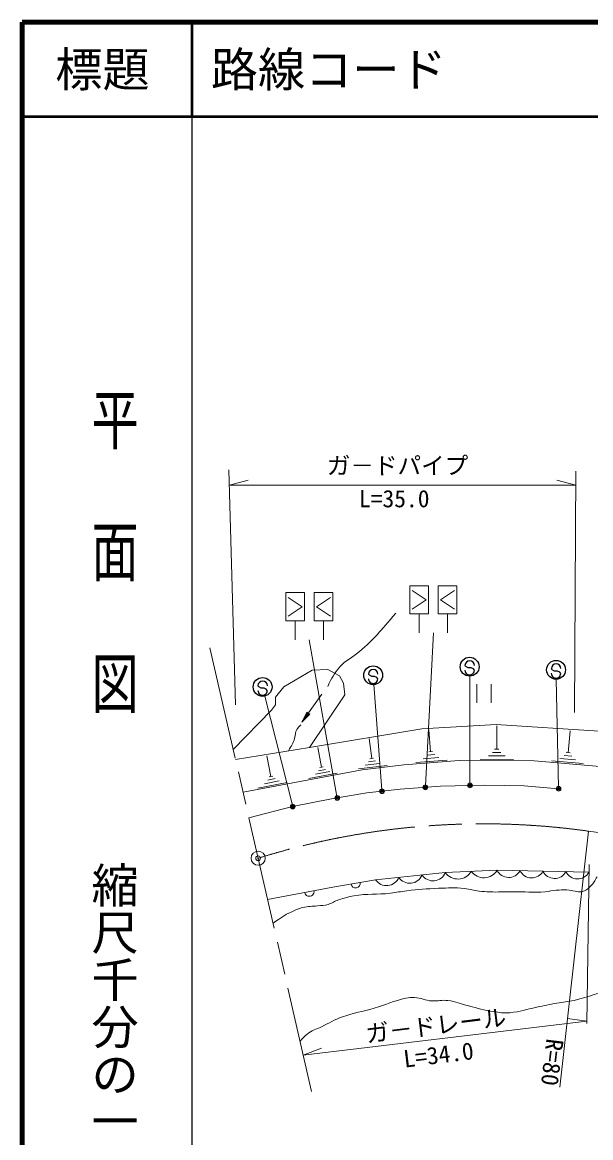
# Model space of a CAD drawing. Units: millimetres at full size, sheet at 1:1000; details may follow other scales. Extents: x 40000 to 680000, y 20000 to 380000.
# Drawn here: x 40000 to 100292, y 261732 to 380000 of the extents above; entities that cross this region are included whole.
import ezdxf
from ezdxf.enums import TextEntityAlignment as Align

# ---------------------------------------------------------------- set-up
doc = ezdxf.new("R2010")
doc.units = ezdxf.units.MM
doc.header["$LTSCALE"] = 1000
doc.header["$PDMODE"] = 32
doc.header["$PDSIZE"] = 500
doc.linetypes.add('CHAIN', pattern=[18.5, 12, -1.5, 3.5, -1.5])
for name, color, linetype, lineweight in [('S-BGD', 7, 'Continuous', 13), ('S-BMK', 2, 'CHAIN', 13), ('S-BMK-SRVR', 3, 'Continuous', 13), ('S-TTL', 2, 'Continuous', 140), ('S-TTL-BAND', 7, 'Continuous', 25), ('S-TTL-LINE', 7, 'Continuous', 50), ('S-TTL-TXT', 7, 'Continuous', 13)]:
    doc.layers.add(name, color=color, linetype=linetype, lineweight=lineweight)
doc.styles.add('@ＭＳ ゴシック', font='')
doc.styles.add('ＭＳ ゴシック', font='')
doc.styles.get('@ＭＳ ゴシック').set_extended_font_data('@MS Gothic')
doc.styles.get('ＭＳ ゴシック').set_extended_font_data('MS Gothic')

msp = doc.modelspace()

# ---------------------------------------------------------------- linework, layer by layer
at = {"layer": 'S-BGD'}
for p, q in [((61923, 332561), (62612, 307640)), ((98716, 332397), (98590, 306822)), ((61969, 330904), (63969, 331443)), ((98708, 330904), (96708, 331443)), ((61969, 330904), (98708, 330904)), ((83603, 315263), (82765, 299034)), ((70446, 314528), (73374, 297912)), ((87485, 299227), (87455, 310675)), ((96886, 298879), (96638, 310345)), ((71777, 308765), (69647, 305802)), ((78144, 298621), (77292, 309769)), ((88226, 309838), (88226, 307838)), ((89726, 307838), (89726, 309838)), ((68649, 296985), (65737, 308558)), ((69647, 305802), (70171, 306859)), ((69647, 305802), (70186, 306848)), ((69647, 305802), (70205, 306834)), ((69647, 305802), (70225, 306820)), ((69647, 305802), (70240, 306809)), ((69647, 305802), (70261, 306794)), ((69647, 305802), (70282, 306779)), ((69647, 305802), (70301, 306765)), ((69647, 305802), (70338, 306738)), ((69647, 305802), (70366, 306718)), ((69647, 305802), (70394, 306698)), ((69647, 305802), (70415, 306684)), ((69647, 305802), (70436, 306668)), ((69647, 305802), (70459, 306652)), ((69647, 305802), (70482, 306635)), ((70171, 306859), (70482, 306635)), ((90326, 302920), (90337, 305398)), ((77059, 301934), (76802, 304058)), ((83315, 302649), (83136, 304979)), ((97909, 302545), (98109, 304888)), ((71740, 301015), (71342, 303120)), ((90547, 302919), (90104, 302921)), ((66366, 300039), (65954, 302219)), ((77475, 301676), (76716, 301585)), ((77249, 301957), (76869, 301911)), ((85056, 301779), (81728, 301523)), ((84198, 302047), (82534, 301920)), ((83757, 302348), (82925, 302284)), ((83523, 302665), (83107, 302633)), ((92091, 301850), (88551, 301866)), ((91208, 302208), (89437, 302216)), ((90767, 302564), (89882, 302568)), ((99497, 301397), (96149, 301684)), ((98689, 301804), (97015, 301947)), ((98299, 302174), (97462, 302246)), ((98118, 302527), (97700, 302563)), ((72605, 300555), (71102, 300272)), ((72173, 300785), (71421, 300643)), ((71928, 301050), (71552, 300979)), ((78686, 301207), (75651, 300840)), ((77891, 301418), (76373, 301235)), ((68099, 299399), (64985, 298811)), ((67262, 299564), (65705, 299270)), ((66814, 299802), (66035, 299654)), ((66560, 300076), (66171, 300003)), ((73414, 300397), (70407, 299829)), ((97031, 267103), (100069, 294232)), ((100145, 290707), (99878, 273827)), ((99882, 274092), (97832, 274387)), ((69809, 270468), (99882, 274092)), ((69809, 270468), (71730, 271242))]:
    msp.add_line(p, q, dxfattribs=at)
at = {"layer": 'S-BGD', "lineweight": 18}
for p, q in [((67946, 316528), (67946, 319528)), ((67946, 319528), (69946, 319528)), ((69946, 319528), (69946, 316528)), ((70946, 316528), (70946, 319528)), ((70946, 319528), (72946, 319528)), ((72946, 319528), (72946, 316528)), ((81103, 317263), (81103, 320263)), ((81103, 320263), (83103, 320263)), ((81353, 319763), (82853, 318763)), ((83103, 320263), (83103, 317263)), ((84103, 317263), (84103, 320263)), ((84103, 320263), (86103, 320263)), ((84353, 318763), (85853, 319763)), ((86103, 320263), (86103, 317263)), ((68196, 319028), (69696, 318028)), ((71196, 318028), (72696, 319028)), ((82853, 318763), (81353, 317763)), ((85853, 317763), (84353, 318763)), ((69696, 318028), (68196, 317028)), ((72696, 317028), (71196, 318028)), ((81103, 317263), (83103, 317263)), ((82103, 317263), (82103, 315263)), ((84103, 317263), (86103, 317263)), ((85103, 317263), (85103, 315263)), ((67946, 316528), (69946, 316528)), ((68946, 316528), (68946, 314528)), ((70946, 316528), (72946, 316528)), ((71946, 316528), (71946, 314528))]:
    msp.add_line(p, q, dxfattribs=at)
at = {"layer": 'S-BGD', "lineweight": 25}
for p, q in [((87053, 311686), (86954, 311804)), ((87298, 311546), (87053, 311686)), ((87599, 311544), (87298, 311546)), ((87844, 311432), (87599, 311544)), ((87950, 311296), (87844, 311432)), ((96217, 311355), (96117, 311473)), ((96462, 311216), (96217, 311355)), ((96762, 311214), (96462, 311216)), ((97008, 311102), (96762, 311214)), ((97113, 310966), (97008, 311102)), ((76816, 310777), (76717, 310895)), ((77061, 310638), (76816, 310777)), ((77362, 310636), (77061, 310638)), ((77607, 310524), (77362, 310636)), ((77713, 310388), (77607, 310524)), ((65093, 309539), (64994, 309657)), ((65338, 309400), (65093, 309539)), ((65639, 309397), (65338, 309400)), ((65884, 309286), (65639, 309397)), ((65990, 309149), (65884, 309286))]:
    msp.add_line(p, q, dxfattribs=at)
at = {"layer": 'S-BGD'}
for points in [[(63415, 298356), (76049, 300742), (80476, 301276), (86330, 301726), (94310, 301690), (101310, 301092), (102385, 301354), (103399, 301964), (104588, 303022), (108904, 309256), (117029, 319967), (141381, 338425)], [(62616, 301839), (70455, 303110), (82380, 305084), (90270, 305553), (101206, 304835), (115259, 317634)], [(62376, 302887), (66432, 307052), (66857, 307641), (66857, 308443), (67756, 309555), (70733, 311289), (72402, 311387), (73645, 310700), (74086, 309915), (74217, 308704), (70455, 303110)], [(64032, 295664), (68677, 296838), (72813, 297667), (76530, 298284), (80091, 298696), (84346, 298996), (88990, 299116), (93237, 299025), (96890, 298729)], [(77478, 289084), (84871, 289843), (90365, 290104), (100094, 289886)], [(66023, 286979), (72930, 288299), (77478, 289084)]]:
    msp.add_lwpolyline(points, dxfattribs=at)
at = {"layer": 'S-BGD', "lineweight": 25}
for centre, radius in [((87453, 311675), 1000), ((96616, 311344), 1000), ((77216, 310767), 1000), ((65493, 309528), 1000), ((87485, 299077), 150), ((78156, 298472), 150), ((78156, 298472), 120), ((78156, 298472), 90), ((78156, 298472), 60), ((78156, 298472), 30), ((82757, 298884), 150), ((82757, 298884), 120), ((82757, 298884), 90), ((82757, 298884), 60), ((82757, 298884), 30), ((87485, 299077), 120), ((87485, 299077), 90), ((87485, 299077), 60), ((87485, 299077), 30), ((96890, 298729), 150), ((96890, 298729), 120), ((96890, 298729), 90), ((96890, 298729), 60), ((96890, 298729), 30), ((68686, 296840), 150), ((68686, 296840), 120), ((68686, 296840), 90), ((68686, 296840), 60), ((68686, 296840), 30), ((73400, 297764), 150), ((73400, 297764), 120), ((73400, 297764), 90), ((73400, 297764), 60), ((73400, 297764), 30)]:
    msp.add_circle(centre, radius, dxfattribs=at)
for centre, start, end in [((87454, 311800), 359.55488, 179.55488), ((77217, 310892), 359.55488, 179.55488), ((87450, 311300), 179.55488, 359.55488), ((96617, 311469), 359.55488, 179.55488), ((65494, 309653), 359.55488, 179.55488), ((77213, 310392), 179.55488, 359.55488), ((96614, 310969), 179.55488, 359.55488), ((65490, 309153), 179.55488, 359.55488)]:
    msp.add_arc(centre, 500, start, end, dxfattribs=at)
at = {"layer": 'S-BGD'}
for centre, radius, start, end in [((83573, 290361), 1398, 213.46487, 338.24947), ((86202, 290792), 1635, 215.49731, 329.94313), ((88949, 290923), 1635, 215.49731, 329.94313), ((91594, 290688), 1362, 205.4064, 332.0315), ((94027, 290633), 1362, 205.4064, 332.0315), ((96459, 290579), 1362, 205.4064, 332.0315), ((98891, 290525), 1362, 205.4064, 332.0315), ((75362, 288719), 500, 189.79253, 9.79253), ((78644, 289855), 1398, 213.46487, 338.24947), ((81109, 290108), 1398, 213.46487, 338.24947), ((70443, 287824), 500, 190.81912, 10.81912)]:
    msp.add_arc(centre, radius, start, end, dxfattribs=at)
for points, knots in [([(72406, 309586), (72851, 310530), (73045, 310903), (73648, 311606), (74329, 312402), (74955, 312588), (75752, 313268), (77417, 314691), (77898, 315360), (79606, 317339)], [0, 0, 0, 0, 1, 1, 1, 2, 2, 2, 3, 3, 3, 3]), ([(68224, 302748), (68569, 303340), (68707, 303536), (68887, 304093), (69003, 304451), (68912, 304711), (69115, 305028), (69249, 305237), (69335, 305328), (69546, 305495)], [0, 0, 0, 0, 1, 1, 1, 2, 2, 2, 3, 3, 3, 3]), ([(66601, 284462), (67475, 285077), (67748, 285310), (68575, 285682), (69027, 285886), (69282, 286006), (69760, 286139), (70353, 286305), (70716, 286237), (71327, 286312), (71761, 286365), (72017, 286341), (72438, 286460), (72894, 286589), (73097, 286806), (73548, 286953), (74173, 287158), (74530, 287261), (75177, 287373), (76674, 287633), (77548, 287477), (79056, 287661), (79728, 287744), (80100, 287829), (80772, 287909), (82088, 288067), (82831, 288124), (84155, 288174), (85225, 288214), (85831, 288275), (86896, 288160), (87513, 288094), (87843, 287953), (88459, 287876), (88893, 287821), (89138, 287807), (89575, 287792), (90527, 287761), (91061, 287808), (92013, 287812), (93366, 287817), (94128, 287712), (95477, 287812), (95935, 287845), (96184, 287941), (96642, 287970), (97083, 287999), (97332, 288033), (97772, 288000), (98111, 287975), (98294, 287898), (98632, 287860), (98912, 287830), (99080, 287739), (99351, 287815), (99782, 287937), (99992, 288127), (100312, 288440), (100636, 288757), (100734, 288952), (100962, 289400)], [0, 0, 0, 0, 1, 1, 1, 2, 2, 2, 3, 3, 3, 4, 4, 4, 5, 5, 5, 6, 6, 6, 7, 7, 7, 8, 8, 8, 9, 9, 9, 10, 10, 10, 11, 11, 11, 12, 12, 12, 13, 13, 13, 14, 14, 14, 15, 15, 15, 16, 16, 16, 17, 17, 17, 18, 18, 18, 19, 19, 19, 20, 20, 20, 20]), ([(69467, 271959), (69762, 272322), (69890, 272446), (70208, 272707), (70728, 273135), (71137, 273200), (71741, 273496), (72600, 273917), (73053, 274223), (73953, 274547), (75238, 275009), (76017, 275080), (77326, 275467), (78650, 275858), (79349, 276232), (80699, 276518), (81043, 276591), (81246, 276590), (81597, 276584), (82337, 276571), (82720, 276271), (83459, 276234), (84117, 276200), (84491, 276354), (85145, 276277), (86023, 276174), (86477, 275918), (87336, 275708), (88368, 275455), (88932, 275231), (89986, 275095), (90654, 275008), (91038, 274921), (91709, 274987), (92842, 275098), (93450, 275341), (94566, 275568), (95399, 275738), (95862, 275851), (96698, 276004), (97413, 276136), (97827, 276139), (98538, 276295), (100220, 276665), (101093, 277149), (102781, 277492), (104689, 277880), (105790, 277911), (107717, 278187), (109076, 278381), (109842, 278458), (111193, 278694), (112028, 278840), (112480, 279010), (113319, 279127), (114499, 279291), (115171, 279296), (116360, 279354), (118221, 279446), (119265, 279478), (121128, 279485), (122827, 279491), (123781, 279510), (125476, 279399), (126520, 279331), (127144, 279441), (128140, 279122), (128974, 278856), (129450, 278682), (130185, 278208), (130576, 277956), (130975, 277905), (131111, 277460), (131201, 277164), (131111, 276970), (131022, 276674), (130939, 276396), (130849, 276250), (130680, 276014), (130384, 275601), (130058, 275505), (129767, 275088), (129501, 274709), (129328, 274486), (129221, 274036), (129124, 273627), (129094, 273356), (129235, 272961), (129388, 272531), (129576, 272316), (129916, 272010), (130207, 271748), (130411, 271641), (130772, 271487), (131195, 271306), (131478, 271353), (131930, 271267), (133464, 270977), (134316, 270776), (135858, 270530), (137360, 270291), (138209, 270208), (139711, 269965), (142064, 269585), (143353, 269200), (145710, 268846), (146438, 268737), (146859, 268760), (147578, 268607), (148631, 268382), (149167, 268062), (150194, 267740), (151625, 267290), (152413, 266978), (153877, 266656), (155220, 266361), (156004, 266370), (157364, 266168), (158138, 266053), (158576, 266011), (159342, 265853), (160605, 265592), (161261, 265227), (162525, 264971), (163650, 264743), (164307, 264763), (165429, 264519), (166861, 264207), (167614, 263846), (169016, 263418), (169920, 263142), (170446, 263044), (171332, 262714), (172085, 262434), (172494, 262238), (173203, 261862), (174797, 261015), (175547, 260300), (177076, 259342), (178022, 258748), (178521, 258360), (179513, 257846), (180795, 257182), (181517, 256780), (182898, 256360), (184651, 255826), (185687, 255705), (187506, 255488), (188682, 255348), (189349, 255283), (190533, 255316), (191621, 255347), (192219, 255517), (193303, 255620), (195182, 255799), (196278, 255589), (198122, 255992), (199579, 256311), (200373, 256604), (201763, 257144), (203422, 257788), (204258, 258388), (205952, 258934), (206478, 259104), (206781, 259204), (207332, 259246), (207773, 259280), (208026, 259258), (208465, 259197), (209195, 259096), (209479, 258924), (210246, 258571)], [0, 0, 0, 0, 1, 1, 1, 2, 2, 2, 3, 3, 3, 4, 4, 4, 5, 5, 5, 6, 6, 6, 7, 7, 7, 8, 8, 8, 9, 9, 9, 10, 10, 10, 11, 11, 11, 12, 12, 12, 13, 13, 13, 14, 14, 14, 15, 15, 15, 16, 16, 16, 17, 17, 17, 18, 18, 18, 19, 19, 19, 20, 20, 20, 21, 21, 21, 22, 22, 22, 23, 23, 23, 24, 24, 24, 25, 25, 25, 26, 26, 26, 27, 27, 27, 28, 28, 28, 29, 29, 29, 30, 30, 30, 31, 31, 31, 32, 32, 32, 33, 33, 33, 34, 34, 34, 35, 35, 35, 36, 36, 36, 37, 37, 37, 38, 38, 38, 39, 39, 39, 40, 40, 40, 41, 41, 41, 42, 42, 42, 43, 43, 43, 44, 44, 44, 45, 45, 45, 46, 46, 46, 47, 47, 47, 48, 48, 48, 49, 49, 49, 50, 50, 50, 51, 51, 51, 52, 52, 52, 53, 53, 53, 54, 54, 54, 55, 55, 55, 56, 56, 56, 57, 57, 57, 57])]:
    msp.add_open_spline(points, degree=3, knots=knots, dxfattribs=at)
for p in [(87485, 299077), (78156, 298472), (82757, 298884), (96890, 298729), (68686, 296840), (73400, 297764), (65018, 291363), (65018, 291363), (65018, 291363)]:
    msp.add_point(p, dxfattribs=at)
at = {"layer": 'S-BMK'}
msp.add_line((59904, 313668), (70688, 266633), dxfattribs=at)
msp.add_lwpolyline([(100069, 294232), (102431, 293909), (108371, 293094), (163918, 285307), (263174, 271600), (331511, 261940)], dxfattribs=at)
msp.add_arc((88910, 215014), 80000, 81.98157, 107.37637, dxfattribs=at)
at = {"layer": 'S-BMK-SRVR'}
msp.add_circle((65018, 291363), 750, dxfattribs=at)
at = {"layer": 'S-TTL'}
for p, q in [((40000, 380000), (40000, 20000)), ((680000, 380000), (40000, 380000))]:
    msp.add_line(p, q, dxfattribs=at)
at = {"layer": 'S-TTL-BAND'}
msp.add_line((58000, 370000), (58000, 20000), dxfattribs=at)
at = {"layer": 'S-TTL-LINE'}
for p, q in [((58000, 380000), (58000, 370000)), ((40000, 370000), (680000, 370000))]:
    msp.add_line(p, q, dxfattribs=at)

# ---------------------------------------------------------------- texts
at = {"layer": 'S-BGD'}
for s, style, p in [('ガ－ドパイプ', 'ＭＳ ゴシック', (79803, 331534)), ('L=35.0', '@ＭＳ ゴシック', (79453, 328025))]:
    msp.add_text(s, height=1833, dxfattribs=dict(at, style=style)).set_placement(p, align=Align.BOTTOM_CENTER)
for s, style, p in [('ガ－ドレール', 'ＭＳ ゴシック', (84046, 272183)), ('L=34.0', '@ＭＳ ゴシック', (84329, 269070))]:
    msp.add_text(s, height=1833, rotation=7.019, dxfattribs=dict(at, style=style)).set_placement(p, align=Align.BOTTOM_CENTER)
at = {"layer": 'S-BGD', "style": 'ＭＳ ゴシック'}
msp.add_text('R=80', height=1833, rotation=263.188, dxfattribs=at).set_placement((95059, 272371), align=Align.BOTTOM_LEFT)
at = {"layer": 'S-TTL-BAND', "style": '@ＭＳ ゴシック', "width": 1.4}
msp.add_text('平  面  図', height=3666, rotation=270, dxfattribs=at).set_placement((49777, 306475), align=Align.MIDDLE_RIGHT)
at = {"layer": 'S-TTL-BAND', "style": '@ＭＳ ゴシック'}
msp.add_text('縮尺千分の一', height=3666, rotation=270, dxfattribs=at).set_placement((49777, 261030), align=Align.MIDDLE_RIGHT)
at = {"layer": 'S-TTL-TXT', "style": 'ＭＳ ゴシック'}
msp.add_text('標題', height=3666, dxfattribs=at).set_placement((48500, 375000), align=Align.MIDDLE_CENTER)
msp.add_text('路線コード', height=3666, dxfattribs=at).set_placement((60000, 375000), align=Align.MIDDLE_LEFT)

doc.saveas('drawing.dxf')
